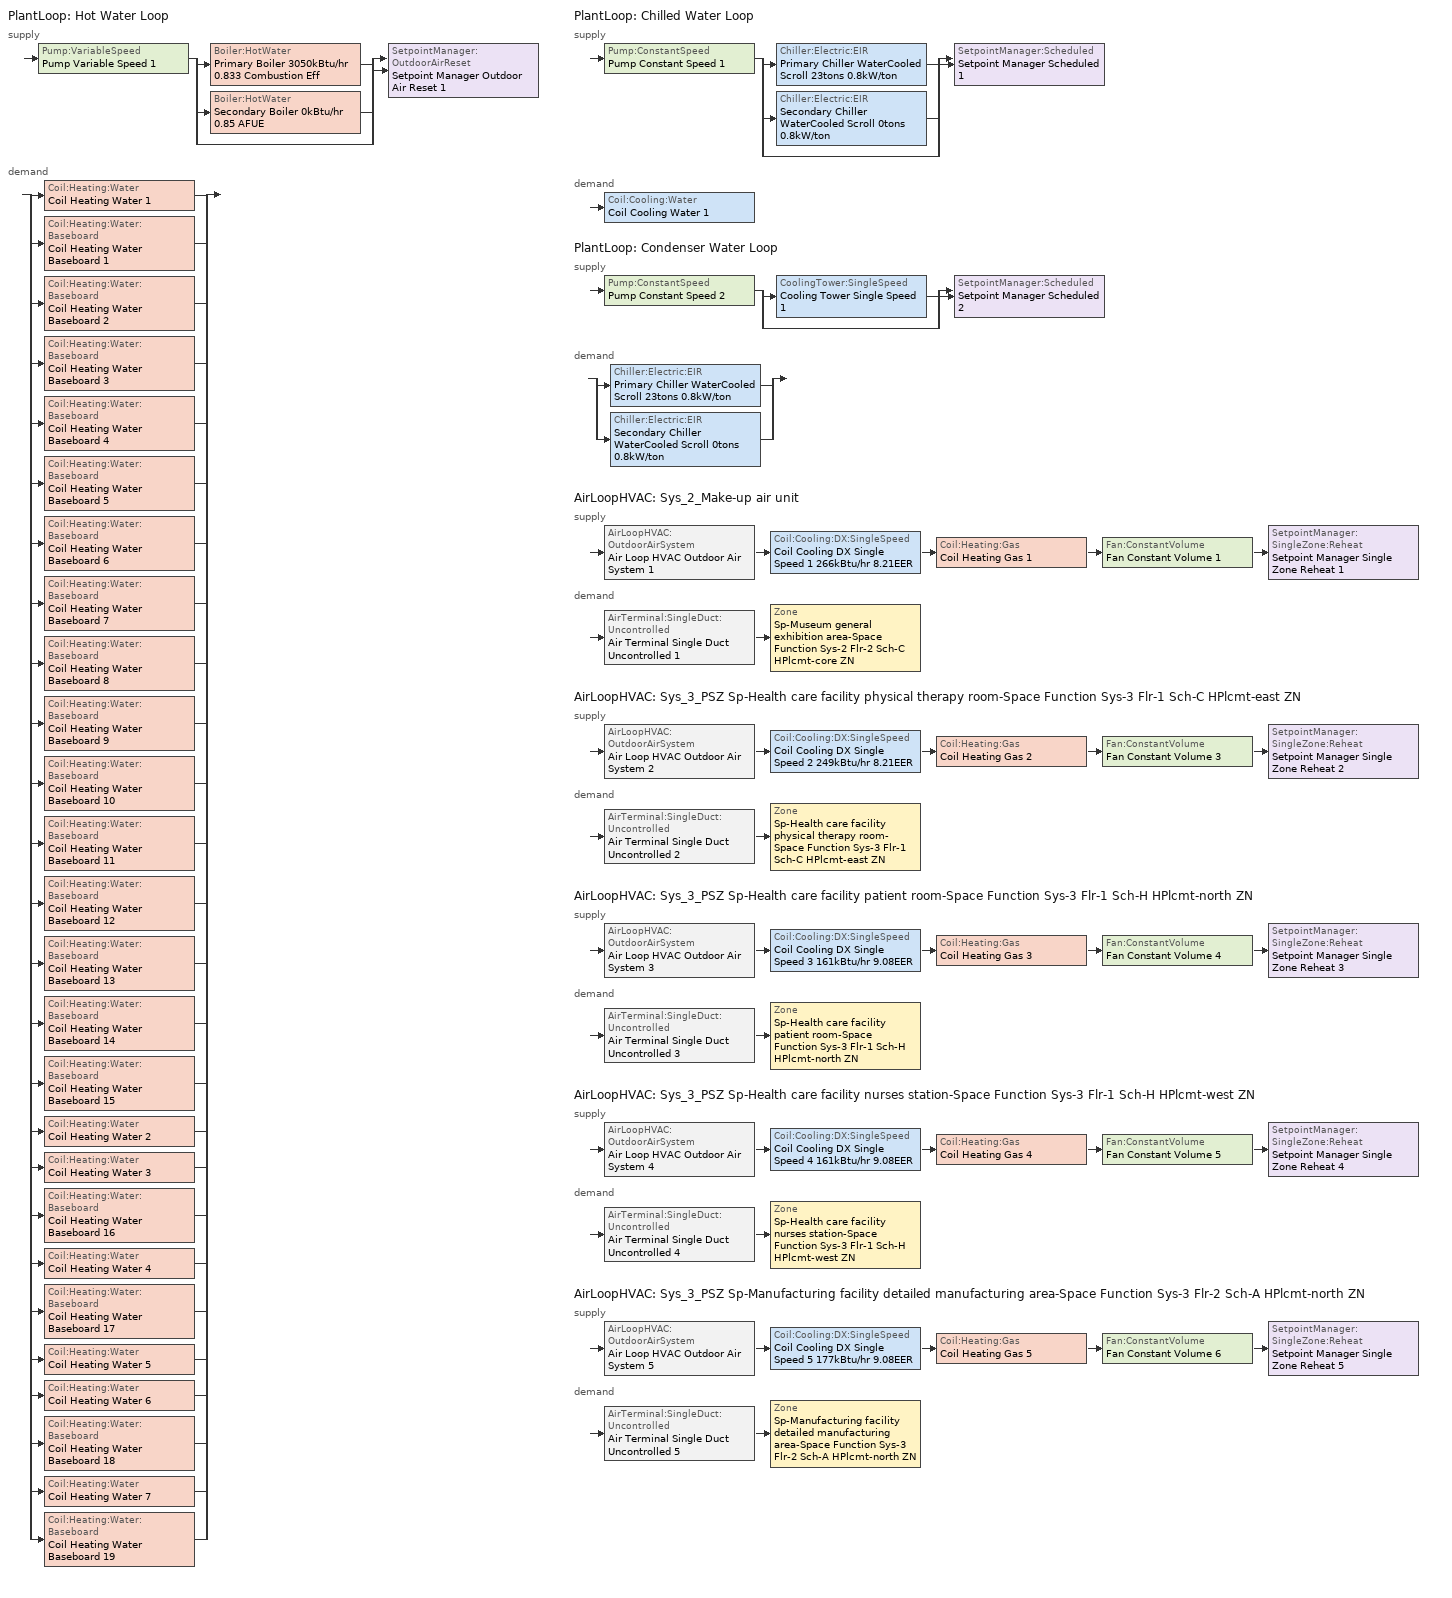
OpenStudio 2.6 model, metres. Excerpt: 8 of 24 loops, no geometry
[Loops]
PlantLoop 'Hot Water Loop'
 supply: Pump:VariableSpeed 'Pump Variable Speed 1' > split
  | Boiler:HotWater 'Primary Boiler 3050kBtu/hr 0.833 Combustion Eff'
  | Boiler:HotWater 'Secondary Boiler 0kBtu/hr 0.85 AFUE'
  | bypass
  join > SetpointManager:OutdoorAirReset 'Setpoint Manager Outdoor Air Reset 1'
 demand: split
  | Coil:Heating:Water 'Coil Heating Water 1'
  | Coil:Heating:Water:Baseboard 'Coil Heating Water Baseboard 1'
  | Coil:Heating:Water:Baseboard 'Coil Heating Water Baseboard 2'
  | Coil:Heating:Water:Baseboard 'Coil Heating Water Baseboard 3'
  | Coil:Heating:Water:Baseboard 'Coil Heating Water Baseboard 4'
  | Coil:Heating:Water:Baseboard 'Coil Heating Water Baseboard 5'
  | Coil:Heating:Water:Baseboard 'Coil Heating Water Baseboard 6'
  | Coil:Heating:Water:Baseboard 'Coil Heating Water Baseboard 7'
  | Coil:Heating:Water:Baseboard 'Coil Heating Water Baseboard 8'
  | Coil:Heating:Water:Baseboard 'Coil Heating Water Baseboard 9'
  | Coil:Heating:Water:Baseboard 'Coil Heating Water Baseboard 10'
  | Coil:Heating:Water:Baseboard 'Coil Heating Water Baseboard 11'
  | Coil:Heating:Water:Baseboard 'Coil Heating Water Baseboard 12'
  | Coil:Heating:Water:Baseboard 'Coil Heating Water Baseboard 13'
  | Coil:Heating:Water:Baseboard 'Coil Heating Water Baseboard 14'
  | Coil:Heating:Water:Baseboard 'Coil Heating Water Baseboard 15'
  | Coil:Heating:Water 'Coil Heating Water 2'
  | Coil:Heating:Water 'Coil Heating Water 3'
  | Coil:Heating:Water:Baseboard 'Coil Heating Water Baseboard 16'
  | Coil:Heating:Water 'Coil Heating Water 4'
  | Coil:Heating:Water:Baseboard 'Coil Heating Water Baseboard 17'
  | Coil:Heating:Water 'Coil Heating Water 5'
  | Coil:Heating:Water 'Coil Heating Water 6'
  | Coil:Heating:Water:Baseboard 'Coil Heating Water Baseboard 18'
  | Coil:Heating:Water 'Coil Heating Water 7'
  | Coil:Heating:Water:Baseboard 'Coil Heating Water Baseboard 19'
PlantLoop 'Chilled Water Loop'
 supply: Pump:ConstantSpeed 'Pump Constant Speed 1' > split
  | Chiller:Electric:EIR 'Primary Chiller WaterCooled Scroll 23tons 0.8kW/ton'
  | Chiller:Electric:EIR 'Secondary Chiller WaterCooled Scroll 0tons 0.8kW/ton'
  | bypass
  join > SetpointManager:Scheduled 'Setpoint Manager Scheduled 1'
 demand: Coil:Cooling:Water 'Coil Cooling Water 1'
PlantLoop 'Condenser Water Loop'
 supply: Pump:ConstantSpeed 'Pump Constant Speed 2' > split
  | CoolingTower:SingleSpeed 'Cooling Tower Single Speed 1'
  | bypass
  join > SetpointManager:Scheduled 'Setpoint Manager Scheduled 2'
 demand: split
  | Chiller:Electric:EIR 'Primary Chiller WaterCooled Scroll 23tons 0.8kW/ton'
  | Chiller:Electric:EIR 'Secondary Chiller WaterCooled Scroll 0tons 0.8kW/ton'
AirLoopHVAC 'Sys_2_Make-up air unit'
 supply: AirLoopHVAC:OutdoorAirSystem 'Air Loop HVAC Outdoor Air System 1' > Coil:Cooling:DX:SingleSpeed 'Coil Cooling DX Single Speed 1 266kBtu/hr 8.21EER' > Coil:Heating:Gas 'Coil Heating Gas 1' > Fan:ConstantVolume 'Fan Constant Volume 1' > SetpointManager:SingleZone:Reheat 'Setpoint Manager Single Zone Reheat 1'
 demand: AirTerminal:SingleDuct:Uncontrolled 'Air Terminal Single Duct Uncontrolled 1' > Zone 'Sp-Museum general exhibition area-Space Function Sys-2 Flr-2 Sch-C HPlcmt-core ZN'
AirLoopHVAC 'Sys_3_PSZ Sp-Health care facility physical therapy room-Space Function Sys-3 Flr-1 Sch-C HPlcmt-east ZN'
 supply: AirLoopHVAC:OutdoorAirSystem 'Air Loop HVAC Outdoor Air System 2' > Coil:Cooling:DX:SingleSpeed 'Coil Cooling DX Single Speed 2 249kBtu/hr 8.21EER' > Coil:Heating:Gas 'Coil Heating Gas 2' > Fan:ConstantVolume 'Fan Constant Volume 3' > SetpointManager:SingleZone:Reheat 'Setpoint Manager Single Zone Reheat 2'
 demand: AirTerminal:SingleDuct:Uncontrolled 'Air Terminal Single Duct Uncontrolled 2' > Zone 'Sp-Health care facility physical therapy room-Space Function Sys-3 Flr-1 Sch-C HPlcmt-east ZN'
AirLoopHVAC 'Sys_3_PSZ Sp-Health care facility patient room-Space Function Sys-3 Flr-1 Sch-H HPlcmt-north ZN'
 supply: AirLoopHVAC:OutdoorAirSystem 'Air Loop HVAC Outdoor Air System 3' > Coil:Cooling:DX:SingleSpeed 'Coil Cooling DX Single Speed 3 161kBtu/hr 9.08EER' > Coil:Heating:Gas 'Coil Heating Gas 3' > Fan:ConstantVolume 'Fan Constant Volume 4' > SetpointManager:SingleZone:Reheat 'Setpoint Manager Single Zone Reheat 3'
 demand: AirTerminal:SingleDuct:Uncontrolled 'Air Terminal Single Duct Uncontrolled 3' > Zone 'Sp-Health care facility patient room-Space Function Sys-3 Flr-1 Sch-H HPlcmt-north ZN'
AirLoopHVAC 'Sys_3_PSZ Sp-Health care facility nurses station-Space Function Sys-3 Flr-1 Sch-H HPlcmt-west ZN'
 supply: AirLoopHVAC:OutdoorAirSystem 'Air Loop HVAC Outdoor Air System 4' > Coil:Cooling:DX:SingleSpeed 'Coil Cooling DX Single Speed 4 161kBtu/hr 9.08EER' > Coil:Heating:Gas 'Coil Heating Gas 4' > Fan:ConstantVolume 'Fan Constant Volume 5' > SetpointManager:SingleZone:Reheat 'Setpoint Manager Single Zone Reheat 4'
 demand: AirTerminal:SingleDuct:Uncontrolled 'Air Terminal Single Duct Uncontrolled 4' > Zone 'Sp-Health care facility nurses station-Space Function Sys-3 Flr-1 Sch-H HPlcmt-west ZN'
AirLoopHVAC 'Sys_3_PSZ Sp-Manufacturing facility detailed manufacturing area-Space Function Sys-3 Flr-2 Sch-A HPlcmt-north ZN'
 supply: AirLoopHVAC:OutdoorAirSystem 'Air Loop HVAC Outdoor Air System 5' > Coil:Cooling:DX:SingleSpeed 'Coil Cooling DX Single Speed 5 177kBtu/hr 9.08EER' > Coil:Heating:Gas 'Coil Heating Gas 5' > Fan:ConstantVolume 'Fan Constant Volume 6' > SetpointManager:SingleZone:Reheat 'Setpoint Manager Single Zone Reheat 5'
 demand: AirTerminal:SingleDuct:Uncontrolled 'Air Terminal Single Duct Uncontrolled 5' > Zone 'Sp-Manufacturing facility detailed manufacturing area-Space Function Sys-3 Flr-2 Sch-A HPlcmt-north ZN'
[Sizing:Zone] Zone Cooling Design Supply Air Temperature Input Method=SupplyAirTemperature; Zone Cooling Design Supply Air Temperature {C}=13; Zone Cooling Design Supply Air Temperature Difference {deltaC}=11.11; Zone Heating Design Supply Air Temperature Input Method=SupplyAirTemperature; Zone Heating Design Supply Air Temperature {C}=43; Zone Heating Design Supply Air Temperature Difference {deltaC}=11.11; Zone Cooling Design Supply Air Humidity Ratio {kg-H2O/kg-air}=0.0085; Zone Heating Design Supply Air Humidity Ratio {kg-H2O/kg-air}=0.008; Zone Heating Sizing Factor=1.3; Zone Cooling Sizing Factor=1.1; Cooling Design Air Flow Method=DesignDay; Heating Design Air Flow Method=DesignDay; Account for Dedicated Outdoor Air System=No; Dedicated Outdoor Air System Control Strategy=NeutralSupplyAir; Dedicated Outdoor Air Low Setpoint Temperature for Design {C}=autosize; Dedicated Outdoor Air High Setpoint Temperature for Design {C}=autosize
Sp-Museum general exhibition area-Space Function Sys-2 Flr-2 Sch-C HPlcmt-core ZN; Sp-Health care facility physical therapy room-Space Function Sys-3 Flr-1 Sch-C HPlcmt-east ZN; Sp-Health care facility patient room-Space Function Sys-3 Flr-1 Sch-H HPlcmt-north ZN; Sp-Health care facility nurses station-Space Function Sys-3 Flr-1 Sch-H HPlcmt-west ZN; Sp-Manufacturing facility detailed manufacturing area-Space Function Sys-3 Flr-2 Sch-A HPlcmt-north ZN
[Zone equipment]
Sp-Museum general exhibition area-Space Function Sys-2 Flr-2 Sch-C HPlcmt-core ZN: Zone HVAC Four Pipe Fan Coil 1, Air Terminal Single Duct Uncontrolled 1
Sp-Health care facility physical therapy room-Space Function Sys-3 Flr-1 Sch-C HPlcmt-east ZN: Air Terminal Single Duct Uncontrolled 2, Zone HVAC Baseboard Convective Water 1
Sp-Health care facility patient room-Space Function Sys-3 Flr-1 Sch-H HPlcmt-north ZN: Air Terminal Single Duct Uncontrolled 3, Zone HVAC Baseboard Convective Water 2
Sp-Health care facility nurses station-Space Function Sys-3 Flr-1 Sch-H HPlcmt-west ZN: Air Terminal Single Duct Uncontrolled 4, Zone HVAC Baseboard Convective Water 3
Sp-Manufacturing facility detailed manufacturing area-Space Function Sys-3 Flr-2 Sch-A HPlcmt-north ZN: Air Terminal Single Duct Uncontrolled 5, Zone HVAC Baseboard Convective Water 4
[PlantLoop] Glycol Concentration=0; Plant Loop Volume {m3}=Autocalculate; Load Distribution Scheme=Optimal
Name | Fluid Type
Hot Water Loop | Water
Chilled Water Loop; Condenser Water Loop
[Sizing:Plant] Sizing Option=NonCoincident; Zone Timesteps in Averaging Window=1; Coincident Sizing Factor Mode=None
Name | Loop Type | Design Loop Exit Temperature {C} | Loop Design Temperature Difference {deltaC}
Hot Water Loop | Heating | 82 | 16
Chilled Water Loop | Cooling | 7 | 6
Condenser Water Loop | Condenser | 29 | 6
[Pump:VariableSpeed]
Pump Variable Speed 1: Motor Efficiency=0.895; Pump Control Type=Intermittent; Skin Loss Radiative Fraction=0.5; Design Power Sizing Method=PowerPerFlowPerPressure; Design Electric Power per Unit Flow Rate {W/(m3/s)}=348701.1; Design Shaft Power per Unit Flow Rate per Unit Head {W-s/m3-Pa}=1.50185; Design Minimum Flow Rate Fraction=0
[Boiler:HotWater] Fuel Type=NaturalGas; Normalized Boiler Efficiency Curve=BOILER-EFFFPLR-NECB2011; Water Outlet Upper Temperature Limit {C}=99; Parasitic Electric Load {W}=0; Sizing Factor=1
Name | Nominal Capacity {W} | Nominal Thermal Efficiency | Minimum Part Load Ratio | Boiler Flow Mode
Primary Boiler 3050kBtu/hr 0.833 Combustion Eff | 893916 | 0.826 | 0.25 | LeavingSetpointModulated
Secondary Boiler 0kBtu/hr 0.85 AFUE | 0.001 | 0.85 |  | ConstantFlow
[SetpointManager:OutdoorAirReset]
Setpoint Manager Outdoor Air Reset 1: Control Variable=Temperature; Setpoint at Outdoor Low Temperature {C}=82; Outdoor Low Temperature {C}=-16; Setpoint at Outdoor High Temperature {C}=60; Outdoor High Temperature {C}=0
[Pump:ConstantSpeed] Rated Flow Rate {m3/s}=autosize; Rated Pump Head {Pa}=179352; Rated Power Consumption {W}=autosize; Fraction of Motor Inefficiencies to Fluid Stream=0; Pump Control Type=Intermittent; Design Power Sizing Method=PowerPerFlowPerPressure; Design Electric Power per Unit Flow Rate {W/(m3/s)}=348701.1
Name | Motor Efficiency | Design Shaft Power per Unit Flow Rate per Unit Head {W-s/m3-Pa}
Pump Constant Speed 1 | 0.855 | 1.67385
Pump Constant Speed 2 | 0.895 | 1.50185
[Chiller:Electric:EIR] Reference COP {W/W}=4.5032; Cooling Capacity Function of Temperature Curve=WaterCooled_Scroll_CAPFT_NECB2011; Electric Input to Cooling Output Ratio Function of Temperature Curve=WaterCooled_Scroll_EIRFT_NECB2011; Electric Input to Cooling Output Ratio Function of Part Load Ratio Curve=WaterCooled_Scroll_EIRFPLR_NECB2011; Minimum Part Load Ratio=0.25; Minimum Unloading Ratio=0.25; Condenser Type=WaterCooled; Chiller Flow Mode=LeavingSetpointModulated; Design Heat Recovery Water Flow Rate {m3/s}=0; Sizing Factor=1; Basin Heater Capacity {W/K}=0; Basin Heater Setpoint Temperature {C}=10
Name | Reference Capacity {W}
Primary Chiller WaterCooled Scroll 23tons 0.8kW/ton | 80524.4
Secondary Chiller WaterCooled Scroll 0tons 0.8kW/ton | 0.001
[SetpointManager:Scheduled] Control Variable=Temperature
Name | Schedule
Setpoint Manager Scheduled 1 | CHW Temp
Setpoint Manager Scheduled 2 | CW Temp
[CoolingTower:SingleSpeed]
Cooling Tower Single Speed 1: Design Water Flow Rate {m3/s}=autosize; Design Air Flow Rate {m3/s}=autosize; Fan Power at Design Air Flow Rate {W}=autosize; U-Factor Times Area Value at Design Air Flow Rate {W/K}=autosize; Air Flow Rate in Free Convection Regime {m3/s}=autosize; U-Factor Times Area Value at Free Convection Air Flow Rate {W/K}=autosize; Performance Input Method=UFactorTimesAreaAndDesignWaterFlowRate; Free Convection Capacity {W}=0; Basin Heater Capacity {W/K}=0; Evaporation Loss Mode=LossFactor; Evaporation Loss Factor {percent/K}=0.2; Drift Loss Percent {percent}=0.008; Blowdown Calculation Mode=ConcentrationRatio; Blowdown Concentration Ratio=3; Capacity Control=FanCycling; Number of Cells=1; Cell Control=MinimalCell; Cell Minimum  Water Flow Rate Fraction=0.33; Cell Maximum Water Flow Rate Fraction=2.5; Sizing Factor=1; Free Convection Air Flow Rate Sizing Factor=0.1; Free Convection U-Factor Times Area Value Sizing Factor=0.1; Heat Rejection Capacity and Nominal Capacity Sizing Ratio=1.25; Free Convection Nominal Capacity Sizing Factor=0.1; Design Inlet Air Dry-Bulb Temperature {C}=35; Design Inlet Air Wet-Bulb Temperature {C}=24; Design Approach Temperature {deltaC}=5; Design Range Temperature {deltaC}=6
[AirLoopHVAC] Design Supply Air Flow Rate {m3/s}=AutoSize
Name | Availability Schedule
Sys_2_Make-up air unit | Sys_2_Make-up air unit Occ Sch
Sys_3_PSZ Sp-Health care facility physical therapy room-Space Function Sys-3 Flr-1 Sch-C HPlcmt-east ZN | Sys_3_PSZ Sp-Health care facility physical therapy room-Space Function Sys-3 Flr-1 Sch-C HPlcmt-east ZN Occ Sch
Sys_3_PSZ Sp-Health care facility patient room-Space Function Sys-3 Flr-1 Sch-H HPlcmt-north ZN | Sys_3_PSZ Sp-Health care facility patient room-Space Function Sys-3 Flr-1 Sch-H HPlcmt-north ZN Occ Sch
Sys_3_PSZ Sp-Health care facility nurses station-Space Function Sys-3 Flr-1 Sch-H HPlcmt-west ZN | Sys_3_PSZ Sp-Health care facility nurses station-Space Function Sys-3 Flr-1 Sch-H HPlcmt-west ZN Occ Sch
Sys_3_PSZ Sp-Manufacturing facility detailed manufacturing area-Space Function Sys-3 Flr-2 Sch-A HPlcmt-north ZN | Sys_3_PSZ Sp-Manufacturing facility detailed manufacturing area-Space Function Sys-3 Flr-2 Sch-A HPlcmt-north ZN Occ Sch
[Sizing:System] Type of Load to Size On=Sensible; Design Outdoor Air Flow Rate {m3/s}=Autosize; Minimum System Air Flow Ratio=1; Preheat Design Temperature {C}=7; Preheat Design Humidity Ratio {kg-H2O/kg-Air}=0.008; Precool Design Temperature {C}=13; Precool Design Humidity Ratio {kg-H2O/kg-Air}=0.008; Central Cooling Design Supply Air Temperature {C}=13; Sizing Option=NonCoincident; 100% Outdoor Air in Cooling=No; 100% Outdoor Air in Heating=No; Central Cooling Design Supply Air Humidity Ratio {kg-H2O/kg-Air}=0.0085; Central Heating Design Supply Air Humidity Ratio {kg-H2O/kg-Air}=0.008; Cooling Design Air Flow Method=DesignDay; Cooling Design Air Flow Rate {m3/s}=0; Heating Design Air Flow Method=DesignDay; Heating Design Air Flow Rate {m3/s}=0; System Outdoor Air Method=ZoneSum; Zone Maximum Outdoor Air Fraction=1; Cooling Supply Air Flow Rate Per Floor Area {m3/s-m2}=0.00996765; Cooling Fraction of Autosized Cooling Supply Air Flow Rate=1; Cooling Supply Air Flow Rate Per Unit Cooling Capacity {m3/s-W}=3.94755e-05; Heating Supply Air Flow Rate Per Floor Area {m3/s-m2}=0.00996765; Heating Fraction of Autosized Heating Supply Air Flow Rate=1; Heating Fraction of Autosized Cooling Supply Air Flow Rate=1; Heating Supply Air Flow Rate Per Unit Heating Capacity {m3/s-W}=3.15882e-05; Cooling Design Capacity Method=CoolingDesignCapacity; Cooling Design Capacity {W}=autosize; Cooling Design Capacity Per Floor Area {W/m2}=234.7; Fraction of Autosized Cooling Design Capacity=1; Heating Design Capacity Method=HeatingDesignCapacity; Heating Design Capacity {W}=autosize; Heating Design Capacity Per Floor Area {W/m2}=157; Fraction of Autosized Heating Design Capacity=1; Central Cooling Capacity Control Method=OnOff
Name | Central Heating Design Supply Air Temperature {C}
Sys_2_Make-up air unit | 13.1
Sys_3_PSZ Sp-Health care facility physical therapy room-Space Function Sys-3 Flr-1 Sch-C HPlcmt-east ZN; Sys_3_PSZ Sp-Health care facility patient room-Space Function Sys-3 Flr-1 Sch-H HPlcmt-north ZN; Sys_3_PSZ Sp-Health care facility nurses station-Space Function Sys-3 Flr-1 Sch-H HPlcmt-west ZN; Sys_3_PSZ Sp-Manufacturing facility detailed manufacturing area-Space Function Sys-3 Flr-2 Sch-A HPlcmt-north ZN | 43
[Fan:ConstantVolume] Availability Schedule=Always On Discrete; Fan Efficiency=0.39975; Pressure Rise {Pa}=640; Maximum Flow Rate {m3/s}=AutoSize; Motor Efficiency=0.615
Fan Constant Volume 1; Fan Constant Volume 2; Fan Constant Volume 3; Fan Constant Volume 4; Fan Constant Volume 5; Fan Constant Volume 6
[Coil:Heating:Gas] Availability Schedule=Always On Discrete; Gas Burner Efficiency=0.81; Nominal Capacity {W}=AutoSize; Parasitic Electric Load {W}=0; Part Load Fraction Correlation Curve=FURNACE-EFFPLR-NECB2011; Parasitic Gas Load {W}=0
Coil Heating Gas 1; Coil Heating Gas 2; Coil Heating Gas 3; Coil Heating Gas 4; Coil Heating Gas 5
[Coil:Cooling:DX:SingleSpeed] Rated Total Cooling Capacity {W}=autosize; Rated Sensible Heat Ratio=autosize; Rated Air Flow Rate {m3/s}=autosize; Rated Evaporator Fan Power Per Volume Flow Rate {W/(m3/s)}=773.3; Total Cooling Capacity Function of Temperature Curve=DXCOOL-NECB2011-REF-CAPFT; Total Cooling Capacity Function of Flow Fraction Curve=DXCOOL-NECB2011-REF-CAPFFLOW; Energy Input Ratio Function of Temperature Curve=DXCOOL-NECB2011-REF-COOLEIRFT; Energy Input Ratio Function of Flow Fraction Curve=DXCOOL-NECB2011-REF-COOLEIRFFLOW; Part Load Fraction Correlation Curve=DXCOOL-NECB2011-REF-COOLPLFFPLR; Condenser Type=AirCooled; Evaporative Condenser Effectiveness=0; Evaporative Condenser Air Flow Rate {m3/s}=Autosize; Evaporative Condenser Pump Rated Power Consumption {W}=Autosize; Crankcase Heater Capacity {W}=0; Maximum Outdoor Dry-Bulb Temperature for Crankcase Heater Operation {C}=0; Basin Heater Capacity {W/K}=0; Basin Heater Setpoint Temperature {C}=10
Name | Availability Schedule | Rated COP {W/W}
Coil Cooling DX Single Speed 1 266kBtu/hr 8.21EER | tpfc_clg_availability | 2.94604
Coil Cooling DX Single Speed 2 249kBtu/hr 8.21EER | Always On Discrete | 2.93502
Coil Cooling DX Single Speed 3 161kBtu/hr 9.08EER; Coil Cooling DX Single Speed 4 161kBtu/hr 9.08EER | Always On Discrete | 3.18394
Coil Cooling DX Single Speed 5 177kBtu/hr 9.08EER | Always On Discrete | 3.19485
[Controller:OutdoorAir] Minimum Outdoor Air Flow Rate {m3/s}=autosize; Maximum Outdoor Air Flow Rate {m3/s}=Autosize; Economizer Control Type=DifferentialEnthalpy; Economizer Control Action Type=ModulateFlow; Lockout Type=NoLockout; Minimum Limit Type=FixedMinimum; High Humidity Control=No; Heat Recovery Bypass Control Type=BypassWhenOAFlowGreaterThanMinimum
Name | Minimum Outdoor Air Schedule | Controller Mechanical Ventilation
Controller Outdoor Air 1 | Sys_2_Make-up air unit Occ Sch | Controller Mechanical Ventilation 1
Controller Outdoor Air 2 | Sys_3_PSZ Sp-Health care facility physical therapy room-Space Function Sys-3 Flr-1 Sch-C HPlcmt-east ZN Occ Sch | Controller Mechanical Ventilation 2
Controller Outdoor Air 3 | Sys_3_PSZ Sp-Health care facility patient room-Space Function Sys-3 Flr-1 Sch-H HPlcmt-north ZN Occ Sch | Controller Mechanical Ventilation 3
Controller Outdoor Air 4 | Sys_3_PSZ Sp-Health care facility nurses station-Space Function Sys-3 Flr-1 Sch-H HPlcmt-west ZN Occ Sch | Controller Mechanical Ventilation 4
Controller Outdoor Air 5 | Sys_3_PSZ Sp-Manufacturing facility detailed manufacturing area-Space Function Sys-3 Flr-2 Sch-A HPlcmt-north ZN Occ Sch | Controller Mechanical Ventilation 5
[Controller:MechanicalVentilation] Availability Schedule=Always On Discrete; System Outdoor Air Method=ZoneSum
Controller Mechanical Ventilation 1; Controller Mechanical Ventilation 2; Controller Mechanical Ventilation 3; Controller Mechanical Ventilation 4; Controller Mechanical Ventilation 5
[AirLoopHVAC:OutdoorAirSystem]
Name | Controller
Air Loop HVAC Outdoor Air System 1 | Controller Outdoor Air 1
Air Loop HVAC Outdoor Air System 2 | Controller Outdoor Air 2
Air Loop HVAC Outdoor Air System 3 | Controller Outdoor Air 3
Air Loop HVAC Outdoor Air System 4 | Controller Outdoor Air 4
Air Loop HVAC Outdoor Air System 5 | Controller Outdoor Air 5
[SetpointManager:SingleZone:Reheat]
Name | Minimum Supply Air Temperature {C} | Maximum Supply Air Temperature {C} | Control Zone
Setpoint Manager Single Zone Reheat 1 | 13.1 | 13 | Sp-Museum general exhibition area-Space Function Sys-2 Flr-2 Sch-C HPlcmt-core ZN
Setpoint Manager Single Zone Reheat 2 | 13 | 43 | Sp-Health care facility physical therapy room-Space Function Sys-3 Flr-1 Sch-C HPlcmt-east ZN
Setpoint Manager Single Zone Reheat 3 | 13 | 43 | Sp-Health care facility patient room-Space Function Sys-3 Flr-1 Sch-H HPlcmt-north ZN
Setpoint Manager Single Zone Reheat 4 | 13 | 43 | Sp-Health care facility nurses station-Space Function Sys-3 Flr-1 Sch-H HPlcmt-west ZN
Setpoint Manager Single Zone Reheat 5 | 13 | 43 | Sp-Manufacturing facility detailed manufacturing area-Space Function Sys-3 Flr-2 Sch-A HPlcmt-north ZN
[Coil:Heating:Water] Availability Schedule=Always On Discrete
Coil Heating Water 1; Coil Heating Water 2; Coil Heating Water 3; Coil Heating Water 4; Coil Heating Water 5; Coil Heating Water 6; Coil Heating Water 7
[Coil:Cooling:Water]
Coil Cooling Water 1: Availability Schedule=Always On Discrete
[Controller:WaterCoil] Minimum Actuated Flow {m3/s}=0
Name | Water Coil | Action | Controller Convergence Tolerance {deltaC}
Controller Water Coil 1 | Coil Heating Water 1 | Normal | 0.0001
Controller Water Coil 2 | Coil Cooling Water 1 | Reverse
Controller Water Coil 3 | Coil Heating Water 2 | Normal | 0.0001
Controller Water Coil 5 | Coil Heating Water 3 | Normal | 0.0001
Controller Water Coil 6 | Coil Heating Water 4 | Normal | 0.0001
Controller Water Coil 7 | Coil Heating Water 5 | Normal | 0.0001
Controller Water Coil 9 | Coil Heating Water 6 | Normal | 0.0001
Controller Water Coil 10 | Coil Heating Water 7 | Normal | 0.0001
[ZoneHVAC:FourPipeFanCoil]
Zone HVAC Four Pipe Fan Coil 1: Availability Schedule=Always On Discrete; Capacity Control Method=ConstantFanVariableFlow; Maximum Supply Air Flow Rate {m3/s}=autosize; Maximum Outdoor Air Flow Rate {m3/s}=autosize; Supply Air Fan=Fan Constant Volume 2; Cooling Coil=Coil Cooling Water 1; Maximum Cold Water Flow Rate {m3/s}=autosize; Heating Coil=Coil Heating Water 1; Maximum Hot Water Flow Rate {m3/s}=autosize; Minimum Supply Air Temperature in Cooling Mode {C}=autosize; Maximum Supply Air Temperature in Heating Mode {C}=autosize
[AirTerminal:SingleDuct:Uncontrolled] Availability Schedule=Always On Discrete; Maximum Air Flow Rate {m3/s}=AutoSize
Air Terminal Single Duct Uncontrolled 1; Air Terminal Single Duct Uncontrolled 2; Air Terminal Single Duct Uncontrolled 3; Air Terminal Single Duct Uncontrolled 4; Air Terminal Single Duct Uncontrolled 5
[Coil:Heating:Water:Baseboard] Heating Design Capacity Method=HeatingDesignCapacity; Heating Design Capacity {W}=autosize; Heating Design Capacity Per Floor Area {W/m2}=0; Fraction of Autosized Heating Design Capacity=0.8
Coil Heating Water Baseboard 1; Coil Heating Water Baseboard 2; Coil Heating Water Baseboard 3; Coil Heating Water Baseboard 4; Coil Heating Water Baseboard 5; Coil Heating Water Baseboard 6; Coil Heating Water Baseboard 7; Coil Heating Water Baseboard 8; Coil Heating Water Baseboard 9; Coil Heating Water Baseboard 10; Coil Heating Water Baseboard 11; Coil Heating Water Baseboard 12; Coil Heating Water Baseboard 13; Coil Heating Water Baseboard 14; Coil Heating Water Baseboard 15; Coil Heating Water Baseboard 16; Coil Heating Water Baseboard 17; Coil Heating Water Baseboard 18; Coil Heating Water Baseboard 19
[ZoneHVAC:Baseboard:Convective:Water] Availability Schedule=Always On Discrete
Name | Heating Coil
Zone HVAC Baseboard Convective Water 1 | Coil Heating Water Baseboard 1
Zone HVAC Baseboard Convective Water 2 | Coil Heating Water Baseboard 2
Zone HVAC Baseboard Convective Water 3 | Coil Heating Water Baseboard 3
Zone HVAC Baseboard Convective Water 4 | Coil Heating Water Baseboard 4
Zone HVAC Baseboard Convective Water 5 | Coil Heating Water Baseboard 5
Zone HVAC Baseboard Convective Water 6 | Coil Heating Water Baseboard 6
Zone HVAC Baseboard Convective Water 7 | Coil Heating Water Baseboard 7
Zone HVAC Baseboard Convective Water 8 | Coil Heating Water Baseboard 8
Zone HVAC Baseboard Convective Water 9 | Coil Heating Water Baseboard 9
Zone HVAC Baseboard Convective Water 10 | Coil Heating Water Baseboard 10
Zone HVAC Baseboard Convective Water 11 | Coil Heating Water Baseboard 11
Zone HVAC Baseboard Convective Water 12 | Coil Heating Water Baseboard 12
Zone HVAC Baseboard Convective Water 13 | Coil Heating Water Baseboard 13
Zone HVAC Baseboard Convective Water 14 | Coil Heating Water Baseboard 14
Zone HVAC Baseboard Convective Water 15 | Coil Heating Water Baseboard 15
Zone HVAC Baseboard Convective Water 16 | Coil Heating Water Baseboard 16
Zone HVAC Baseboard Convective Water 17 | Coil Heating Water Baseboard 17
Zone HVAC Baseboard Convective Water 18 | Coil Heating Water Baseboard 18
Zone HVAC Baseboard Convective Water 19 | Coil Heating Water Baseboard 19
[HeatExchanger:AirToAir:SensibleAndLatent] Availability Schedule=Always On Discrete; Nominal Supply Air Flow Rate {m3/s}=autosize; Sensible Effectiveness at 100% Heating Air Flow=0.5; Latent Effectiveness at 100% Heating Air Flow=0.5; Sensible Effectiveness at 75% Heating Air Flow=0.5; Latent Effectiveness at 75% Heating Air Flow=0.5; Sensible Effectiveness at 100% Cooling Air Flow=0.5; Latent Effectiveness at 100% Cooling Air Flow=0.5; Sensible Effectiveness at 75% Cooling Air Flow=0.5; Latent Effectiveness at 75% Cooling Air Flow=0.5; Supply Air Outlet Temperature Control=Yes; Heat Exchanger Type=Rotary; Frost Control Type=ExhaustOnly; Threshold Temperature {C}=-23.3; Initial Defrost Time Fraction=0.167; Rate of Defrost Time Fraction Increase {1/K}=1.44; Economizer Lockout=Yes
Name | Nominal Electric Power {W}
Sys_2_Make-up air unit ERV | 3330.41
Sys_3_PSZ Sp-Fire station sleeping quarters-Space Function Sys-3 Flr-4 Sch-G HPlcmt-north ZN ERV | 1143.47
[Schedule:Ruleset]
Name | Default Day Schedule | Summer Design Day Schedule | Winter Design Day Schedule
tpfc_clg_availability | Schedule Day 4
CHW Temp | Schedule Day 5
CW Temp | Schedule Day 6
Sys_2_Make-up air unit Occ Sch | Sys_2_Make-up air unit Occ Sch Default | Sys_2_Make-up air unit Occ Sch Summer Design Day | Sys_2_Make-up air unit Occ Sch Winter Design Day
Sys_3_PSZ Sp-Health care facility nurses station-Space Function Sys-3 Flr-1 Sch-H HPlcmt-west ZN Occ Sch | Sys_3_PSZ Sp-Health care facility nurses station-Space Function Sys-3 Flr-1 Sch-H HPlcmt-west ZN Occ Sch Default | Sys_3_PSZ Sp-Health care facility nurses station-Space Function Sys-3 Flr-1 Sch-H HPlcmt-west ZN Occ Sch Summer Design Day | Sys_3_PSZ Sp-Health care facility nurses station-Space Function Sys-3 Flr-1 Sch-H HPlcmt-west ZN Occ Sch Winter Design Day
Sys_3_PSZ Sp-Health care facility patient room-Space Function Sys-3 Flr-1 Sch-H HPlcmt-north ZN Occ Sch | Sys_3_PSZ Sp-Health care facility patient room-Space Function Sys-3 Flr-1 Sch-H HPlcmt-north ZN Occ Sch Default | Sys_3_PSZ Sp-Health care facility patient room-Space Function Sys-3 Flr-1 Sch-H HPlcmt-north ZN Occ Sch Summer Design Day | Sys_3_PSZ Sp-Health care facility patient room-Space Function Sys-3 Flr-1 Sch-H HPlcmt-north ZN Occ Sch Winter Design Day
Sys_3_PSZ Sp-Health care facility physical therapy room-Space Function Sys-3 Flr-1 Sch-C HPlcmt-east ZN Occ Sch | Sys_3_PSZ Sp-Health care facility physical therapy room-Space Function Sys-3 Flr-1 Sch-C HPlcmt-east ZN Occ Sch Default | Sys_3_PSZ Sp-Health care facility physical therapy room-Space Function Sys-3 Flr-1 Sch-C HPlcmt-east ZN Occ Sch Summer Design Day | Sys_3_PSZ Sp-Health care facility physical therapy room-Space Function Sys-3 Flr-1 Sch-C HPlcmt-east ZN Occ Sch Winter Design Day
Sys_3_PSZ Sp-Manufacturing facility detailed manufacturing area-Space Function Sys-3 Flr-2 Sch-A HPlcmt-north ZN Occ Sch | Sys_3_PSZ Sp-Manufacturing facility detailed manufacturing area-Space Function Sys-3 Flr-2 Sch-A HPlcmt-north ZN Occ Sch Default | Sys_3_PSZ Sp-Manufacturing facility detailed manufacturing area-Space Function Sys-3 Flr-2 Sch-A HPlcmt-north ZN Occ Sch Summer Design Day | Sys_3_PSZ Sp-Manufacturing facility detailed manufacturing area-Space Function Sys-3 Flr-2 Sch-A HPlcmt-north ZN Occ Sch Winter Design Day
[Schedule:Day]
Schedule Day 4; tpfc_clg_availability_sch_rule_day; tpfc_clg_availability_sch_rule_day 2; Sys_3_PSZ Sp-Manufacturing facility detailed manufacturing area-Space Function Sys-3 Flr-2 Sch-A HPlcmt-north ZN Occ Sch Saturday; Sys_3_PSZ Sp-Manufacturing facility detailed manufacturing area-Space Function Sys-3 Flr-2 Sch-A HPlcmt-north ZN Occ Sch Sunday: 24, 0, 0
tpfc_clg_availability_sch_rule_day 1; Sys_2_Make-up air unit Occ Sch Default; Sys_2_Make-up air unit Occ Sch Winter Design Day; Sys_2_Make-up air unit Occ Sch Summer Design Day; Sys_3_PSZ Sp-Health care facility nurses station-Space Function Sys-3 Flr-1 Sch-H HPlcmt-west ZN Occ Sch Default; Sys_3_PSZ Sp-Health care facility nurses station-Space Function Sys-3 Flr-1 Sch-H HPlcmt-west ZN Occ Sch Winter Design Day; Sys_3_PSZ Sp-Health care facility nurses station-Space Function Sys-3 Flr-1 Sch-H HPlcmt-west ZN Occ Sch Summer Design Day; Sys_3_PSZ Sp-Health care facility nurses station-Space Function Sys-3 Flr-1 Sch-H HPlcmt-west ZN Occ Sch Monday; Sys_3_PSZ Sp-Health care facility nurses station-Space Function Sys-3 Flr-1 Sch-H HPlcmt-west ZN Occ Sch Tuesday; Sys_3_PSZ Sp-Health care facility nurses station-Space Function Sys-3 Flr-1 Sch-H HPlcmt-west ZN Occ Sch Wednesday; Sys_3_PSZ Sp-Health care facility nurses station-Space Function Sys-3 Flr-1 Sch-H HPlcmt-west ZN Occ Sch Thursday; Sys_3_PSZ Sp-Health care facility nurses station-Space Function Sys-3 Flr-1 Sch-H HPlcmt-west ZN Occ Sch Friday; Sys_3_PSZ Sp-Health care facility nurses station-Space Function Sys-3 Flr-1 Sch-H HPlcmt-west ZN Occ Sch Saturday; Sys_3_PSZ Sp-Health care facility nurses station-Space Function Sys-3 Flr-1 Sch-H HPlcmt-west ZN Occ Sch Sunday; Sys_3_PSZ Sp-Health care facility patient room-Space Function Sys-3 Flr-1 Sch-H HPlcmt-north ZN Occ Sch Default; Sys_3_PSZ Sp-Health care facility patient room-Space Function Sys-3 Flr-1 Sch-H HPlcmt-north ZN Occ Sch Winter Design Day; Sys_3_PSZ Sp-Health care facility patient room-Space Function Sys-3 Flr-1 Sch-H HPlcmt-north ZN Occ Sch Summer Design Day; Sys_3_PSZ Sp-Health care facility patient room-Space Function Sys-3 Flr-1 Sch-H HPlcmt-north ZN Occ Sch Monday; Sys_3_PSZ Sp-Health care facility patient room-Space Function Sys-3 Flr-1 Sch-H HPlcmt-north ZN Occ Sch Tuesday; Sys_3_PSZ Sp-Health care facility patient room-Space Function Sys-3 Flr-1 Sch-H HPlcmt-north ZN Occ Sch Wednesday; Sys_3_PSZ Sp-Health care facility patient room-Space Function Sys-3 Flr-1 Sch-H HPlcmt-north ZN Occ Sch Thursday; Sys_3_PSZ Sp-Health care facility patient room-Space Function Sys-3 Flr-1 Sch-H HPlcmt-north ZN Occ Sch Friday; Sys_3_PSZ Sp-Health care facility patient room-Space Function Sys-3 Flr-1 Sch-H HPlcmt-north ZN Occ Sch Saturday; Sys_3_PSZ Sp-Health care facility patient room-Space Function Sys-3 Flr-1 Sch-H HPlcmt-north ZN Occ Sch Sunday; Sys_3_PSZ Sp-Health care facility physical therapy room-Space Function Sys-3 Flr-1 Sch-C HPlcmt-east ZN Occ Sch Default; Sys_3_PSZ Sp-Health care facility physical therapy room-Space Function Sys-3 Flr-1 Sch-C HPlcmt-east ZN Occ Sch Winter Design Day; Sys_3_PSZ Sp-Health care facility physical therapy room-Space Function Sys-3 Flr-1 Sch-C HPlcmt-east ZN Occ Sch Summer Design Day; Sys_3_PSZ Sp-Manufacturing facility detailed manufacturing area-Space Function Sys-3 Flr-2 Sch-A HPlcmt-north ZN Occ Sch Default; Sys_3_PSZ Sp-Manufacturing facility detailed manufacturing area-Space Function Sys-3 Flr-2 Sch-A HPlcmt-north ZN Occ Sch Winter Design Day; Sys_3_PSZ Sp-Manufacturing facility detailed manufacturing area-Space Function Sys-3 Flr-2 Sch-A HPlcmt-north ZN Occ Sch Summer Design Day: 24, 0, 1
Schedule Day 5; wkdCHW Temp 1; satCHW Temp 1; sunCHW Temp 1: 1, 0, 7, 2, 0, 7, 3, 0, 7, 4, 0, 7, 5, 0, 7, 6, 0, 7, 7, 0, 7, 8, 0, 7, 9, 0, 7, 10, 0, 7, 11, 0, 7, 12, 0, 7, 13, 0, 7, 14, 0, 7, 15, 0, 7, 16, 0, 7, 17, 0, 7, 18, 0, 7, 19, 0, 7, 20, 0, 7, 21, 0, 7, 22, 0, 7, 23, 0, 7, 24, 0, 7
Schedule Day 6; wkdCW Temp 1; satCW Temp 1; sunCW Temp 1: 1, 0, 29, 2, 0, 29, 3, 0, 29, 4, 0, 29, 5, 0, 29, 6, 0, 29, 7, 0, 29, 8, 0, 29, 9, 0, 29, 10, 0, 29, 11, 0, 29, 12, 0, 29, 13, 0, 29, 14, 0, 29, 15, 0, 29, 16, 0, 29, 17, 0, 29, 18, 0, 29, 19, 0, 29, 20, 0, 29, 21, 0, 29, 22, 0, 29, 23, 0, 29, 24, 0, 29
Sys_2_Make-up air unit Occ Sch Monday; Sys_2_Make-up air unit Occ Sch Tuesday; Sys_2_Make-up air unit Occ Sch Wednesday; Sys_2_Make-up air unit Occ Sch Thursday; Sys_2_Make-up air unit Occ Sch Friday; Sys_2_Make-up air unit Occ Sch Saturday; Sys_3_PSZ Sp-Health care facility physical therapy room-Space Function Sys-3 Flr-1 Sch-C HPlcmt-east ZN Occ Sch Monday; Sys_3_PSZ Sp-Health care facility physical therapy room-Space Function Sys-3 Flr-1 Sch-C HPlcmt-east ZN Occ Sch Tuesday; Sys_3_PSZ Sp-Health care facility physical therapy room-Space Function Sys-3 Flr-1 Sch-C HPlcmt-east ZN Occ Sch Wednesday; Sys_3_PSZ Sp-Health care facility physical therapy room-Space Function Sys-3 Flr-1 Sch-C HPlcmt-east ZN Occ Sch Thursday; Sys_3_PSZ Sp-Health care facility physical therapy room-Space Function Sys-3 Flr-1 Sch-C HPlcmt-east ZN Occ Sch Friday; Sys_3_PSZ Sp-Health care facility physical therapy room-Space Function Sys-3 Flr-1 Sch-C HPlcmt-east ZN Occ Sch Saturday: 9, 0, 0, 21, 0, 1, 24, 0, 0
Sys_2_Make-up air unit Occ Sch Sunday; Sys_3_PSZ Sp-Health care facility physical therapy room-Space Function Sys-3 Flr-1 Sch-C HPlcmt-east ZN Occ Sch Sunday: 9, 0, 0, 19, 0, 1, 24, 0, 0
Sys_3_PSZ Sp-Manufacturing facility detailed manufacturing area-Space Function Sys-3 Flr-2 Sch-A HPlcmt-north ZN Occ Sch Monday; Sys_3_PSZ Sp-Manufacturing facility detailed manufacturing area-Space Function Sys-3 Flr-2 Sch-A HPlcmt-north ZN Occ Sch Tuesday; Sys_3_PSZ Sp-Manufacturing facility detailed manufacturing area-Space Function Sys-3 Flr-2 Sch-A HPlcmt-north ZN Occ Sch Wednesday; Sys_3_PSZ Sp-Manufacturing facility detailed manufacturing area-Space Function Sys-3 Flr-2 Sch-A HPlcmt-north ZN Occ Sch Thursday; Sys_3_PSZ Sp-Manufacturing facility detailed manufacturing area-Space Function Sys-3 Flr-2 Sch-A HPlcmt-north ZN Occ Sch Friday: 8, 0, 0, 19, 0, 1, 24, 0, 0
[Schedule:Rule] Date Specification Type=DateRange; Start Day=1
Name | Schedule Ruleset | Rule Order | Day Schedule | Apply Sunday | Apply Monday | Apply Tuesday | Apply Wednesday | Apply Thursday | Apply Friday | Apply Saturday | Start Month | End Month | End Day
tpfc_clg_availability_sch_rule | tpfc_clg_availability | 2 | tpfc_clg_availability_sch_rule_day | Yes | Yes | Yes | Yes | Yes | Yes | Yes | 1 | 6 | 30
tpfc_clg_availability_sch_rule 1 | tpfc_clg_availability | 1 | tpfc_clg_availability_sch_rule_day 1 | Yes | Yes | Yes | Yes | Yes | Yes | Yes | 7 | 10 | 31
tpfc_clg_availability_sch_rule 2 | tpfc_clg_availability | 0 | tpfc_clg_availability_sch_rule_day 2 | Yes | Yes | Yes | Yes | Yes | Yes | Yes | 11 | 12 | 31
wkdCHW Temp rule | CHW Temp | 2 | wkdCHW Temp 1 | No | Yes | Yes | Yes | Yes | Yes | No | 1 | 12 | 31
satCHW Temprule | CHW Temp | 1 | satCHW Temp 1 | No | No | No | No | No | No | Yes | 1 | 12 | 31
sunCHW Temprule | CHW Temp | 0 | sunCHW Temp 1 | Yes | No | No | No | No | No | No | 1 | 12 | 31
wkdCW Temp rule | CW Temp | 2 | wkdCW Temp 1 | No | Yes | Yes | Yes | Yes | Yes | No | 1 | 12 | 31
satCW Temprule | CW Temp | 1 | satCW Temp 1 | No | No | No | No | No | No | Yes | 1 | 12 | 31
sunCW Temprule | CW Temp | 0 | sunCW Temp 1 | Yes | No | No | No | No | No | No | 1 | 12 | 31
Sys_2_Make-up air unit Occ Sch Monday Rule | Sys_2_Make-up air unit Occ Sch | 6 | Sys_2_Make-up air unit Occ Sch Monday |  | Yes |  |  |  |  |  | 1 | 12 | 25
Sys_2_Make-up air unit Occ Sch Tuesday Rule | Sys_2_Make-up air unit Occ Sch | 5 | Sys_2_Make-up air unit Occ Sch Tuesday |  |  | Yes |  |  |  |  | 1 | 12 | 26
Sys_2_Make-up air unit Occ Sch Wednesday Rule | Sys_2_Make-up air unit Occ Sch | 4 | Sys_2_Make-up air unit Occ Sch Wednesday |  |  |  | Yes |  |  |  | 1 | 12 | 27
Sys_2_Make-up air unit Occ Sch Thursday Rule | Sys_2_Make-up air unit Occ Sch | 3 | Sys_2_Make-up air unit Occ Sch Thursday |  |  |  |  | Yes |  |  | 1 | 12 | 28
Sys_2_Make-up air unit Occ Sch Friday Rule | Sys_2_Make-up air unit Occ Sch | 2 | Sys_2_Make-up air unit Occ Sch Friday |  |  |  |  |  | Yes |  | 1 | 12 | 29
Sys_2_Make-up air unit Occ Sch Saturday Rule | Sys_2_Make-up air unit Occ Sch | 1 | Sys_2_Make-up air unit Occ Sch Saturday |  |  |  |  |  |  | Yes | 1 | 12 | 30
Sys_2_Make-up air unit Occ Sch Sunday Rule | Sys_2_Make-up air unit Occ Sch | 0 | Sys_2_Make-up air unit Occ Sch Sunday | Yes |  |  |  |  |  |  | 1 | 12 | 31
Sys_3_PSZ Sp-Health care facility nurses station-Space Function Sys-3 Flr-1 Sch-H HPlcmt-west ZN Occ Sch Monday Rule | Sys_3_PSZ Sp-Health care facility nurses station-Space Function Sys-3 Flr-1 Sch-H HPlcmt-west ZN Occ Sch | 6 | Sys_3_PSZ Sp-Health care facility nurses station-Space Function Sys-3 Flr-1 Sch-H HPlcmt-west ZN Occ Sch Monday |  | Yes |  |  |  |  |  | 1 | 12 | 25
Sys_3_PSZ Sp-Health care facility nurses station-Space Function Sys-3 Flr-1 Sch-H HPlcmt-west ZN Occ Sch Tuesday Rule | Sys_3_PSZ Sp-Health care facility nurses station-Space Function Sys-3 Flr-1 Sch-H HPlcmt-west ZN Occ Sch | 5 | Sys_3_PSZ Sp-Health care facility nurses station-Space Function Sys-3 Flr-1 Sch-H HPlcmt-west ZN Occ Sch Tuesday |  |  | Yes |  |  |  |  | 1 | 12 | 26
Sys_3_PSZ Sp-Health care facility nurses station-Space Function Sys-3 Flr-1 Sch-H HPlcmt-west ZN Occ Sch Wednesday Rule | Sys_3_PSZ Sp-Health care facility nurses station-Space Function Sys-3 Flr-1 Sch-H HPlcmt-west ZN Occ Sch | 4 | Sys_3_PSZ Sp-Health care facility nurses station-Space Function Sys-3 Flr-1 Sch-H HPlcmt-west ZN Occ Sch Wednesday |  |  |  | Yes |  |  |  | 1 | 12 | 27
Sys_3_PSZ Sp-Health care facility nurses station-Space Function Sys-3 Flr-1 Sch-H HPlcmt-west ZN Occ Sch Thursday Rule | Sys_3_PSZ Sp-Health care facility nurses station-Space Function Sys-3 Flr-1 Sch-H HPlcmt-west ZN Occ Sch | 3 | Sys_3_PSZ Sp-Health care facility nurses station-Space Function Sys-3 Flr-1 Sch-H HPlcmt-west ZN Occ Sch Thursday |  |  |  |  | Yes |  |  | 1 | 12 | 28
Sys_3_PSZ Sp-Health care facility nurses station-Space Function Sys-3 Flr-1 Sch-H HPlcmt-west ZN Occ Sch Friday Rule | Sys_3_PSZ Sp-Health care facility nurses station-Space Function Sys-3 Flr-1 Sch-H HPlcmt-west ZN Occ Sch | 2 | Sys_3_PSZ Sp-Health care facility nurses station-Space Function Sys-3 Flr-1 Sch-H HPlcmt-west ZN Occ Sch Friday |  |  |  |  |  | Yes |  | 1 | 12 | 29
Sys_3_PSZ Sp-Health care facility nurses station-Space Function Sys-3 Flr-1 Sch-H HPlcmt-west ZN Occ Sch Saturday Rule | Sys_3_PSZ Sp-Health care facility nurses station-Space Function Sys-3 Flr-1 Sch-H HPlcmt-west ZN Occ Sch | 1 | Sys_3_PSZ Sp-Health care facility nurses station-Space Function Sys-3 Flr-1 Sch-H HPlcmt-west ZN Occ Sch Saturday |  |  |  |  |  |  | Yes | 1 | 12 | 30
Sys_3_PSZ Sp-Health care facility nurses station-Space Function Sys-3 Flr-1 Sch-H HPlcmt-west ZN Occ Sch Sunday Rule | Sys_3_PSZ Sp-Health care facility nurses station-Space Function Sys-3 Flr-1 Sch-H HPlcmt-west ZN Occ Sch | 0 | Sys_3_PSZ Sp-Health care facility nurses station-Space Function Sys-3 Flr-1 Sch-H HPlcmt-west ZN Occ Sch Sunday | Yes |  |  |  |  |  |  | 1 | 12 | 31
Sys_3_PSZ Sp-Health care facility patient room-Space Function Sys-3 Flr-1 Sch-H HPlcmt-north ZN Occ Sch Monday Rule | Sys_3_PSZ Sp-Health care facility patient room-Space Function Sys-3 Flr-1 Sch-H HPlcmt-north ZN Occ Sch | 6 | Sys_3_PSZ Sp-Health care facility patient room-Space Function Sys-3 Flr-1 Sch-H HPlcmt-north ZN Occ Sch Monday |  | Yes |  |  |  |  |  | 1 | 12 | 25
Sys_3_PSZ Sp-Health care facility patient room-Space Function Sys-3 Flr-1 Sch-H HPlcmt-north ZN Occ Sch Tuesday Rule | Sys_3_PSZ Sp-Health care facility patient room-Space Function Sys-3 Flr-1 Sch-H HPlcmt-north ZN Occ Sch | 5 | Sys_3_PSZ Sp-Health care facility patient room-Space Function Sys-3 Flr-1 Sch-H HPlcmt-north ZN Occ Sch Tuesday |  |  | Yes |  |  |  |  | 1 | 12 | 26
Sys_3_PSZ Sp-Health care facility patient room-Space Function Sys-3 Flr-1 Sch-H HPlcmt-north ZN Occ Sch Wednesday Rule | Sys_3_PSZ Sp-Health care facility patient room-Space Function Sys-3 Flr-1 Sch-H HPlcmt-north ZN Occ Sch | 4 | Sys_3_PSZ Sp-Health care facility patient room-Space Function Sys-3 Flr-1 Sch-H HPlcmt-north ZN Occ Sch Wednesday |  |  |  | Yes |  |  |  | 1 | 12 | 27
Sys_3_PSZ Sp-Health care facility patient room-Space Function Sys-3 Flr-1 Sch-H HPlcmt-north ZN Occ Sch Thursday Rule | Sys_3_PSZ Sp-Health care facility patient room-Space Function Sys-3 Flr-1 Sch-H HPlcmt-north ZN Occ Sch | 3 | Sys_3_PSZ Sp-Health care facility patient room-Space Function Sys-3 Flr-1 Sch-H HPlcmt-north ZN Occ Sch Thursday |  |  |  |  | Yes |  |  | 1 | 12 | 28
Sys_3_PSZ Sp-Health care facility patient room-Space Function Sys-3 Flr-1 Sch-H HPlcmt-north ZN Occ Sch Friday Rule | Sys_3_PSZ Sp-Health care facility patient room-Space Function Sys-3 Flr-1 Sch-H HPlcmt-north ZN Occ Sch | 2 | Sys_3_PSZ Sp-Health care facility patient room-Space Function Sys-3 Flr-1 Sch-H HPlcmt-north ZN Occ Sch Friday |  |  |  |  |  | Yes |  | 1 | 12 | 29
Sys_3_PSZ Sp-Health care facility patient room-Space Function Sys-3 Flr-1 Sch-H HPlcmt-north ZN Occ Sch Saturday Rule | Sys_3_PSZ Sp-Health care facility patient room-Space Function Sys-3 Flr-1 Sch-H HPlcmt-north ZN Occ Sch | 1 | Sys_3_PSZ Sp-Health care facility patient room-Space Function Sys-3 Flr-1 Sch-H HPlcmt-north ZN Occ Sch Saturday |  |  |  |  |  |  | Yes | 1 | 12 | 30
Sys_3_PSZ Sp-Health care facility patient room-Space Function Sys-3 Flr-1 Sch-H HPlcmt-north ZN Occ Sch Sunday Rule | Sys_3_PSZ Sp-Health care facility patient room-Space Function Sys-3 Flr-1 Sch-H HPlcmt-north ZN Occ Sch | 0 | Sys_3_PSZ Sp-Health care facility patient room-Space Function Sys-3 Flr-1 Sch-H HPlcmt-north ZN Occ Sch Sunday | Yes |  |  |  |  |  |  | 1 | 12 | 31
Sys_3_PSZ Sp-Health care facility physical therapy room-Space Function Sys-3 Flr-1 Sch-C HPlcmt-east ZN Occ Sch Monday Rule | Sys_3_PSZ Sp-Health care facility physical therapy room-Space Function Sys-3 Flr-1 Sch-C HPlcmt-east ZN Occ Sch | 6 | Sys_3_PSZ Sp-Health care facility physical therapy room-Space Function Sys-3 Flr-1 Sch-C HPlcmt-east ZN Occ Sch Monday |  | Yes |  |  |  |  |  | 1 | 12 | 25
Sys_3_PSZ Sp-Health care facility physical therapy room-Space Function Sys-3 Flr-1 Sch-C HPlcmt-east ZN Occ Sch Tuesday Rule | Sys_3_PSZ Sp-Health care facility physical therapy room-Space Function Sys-3 Flr-1 Sch-C HPlcmt-east ZN Occ Sch | 5 | Sys_3_PSZ Sp-Health care facility physical therapy room-Space Function Sys-3 Flr-1 Sch-C HPlcmt-east ZN Occ Sch Tuesday |  |  | Yes |  |  |  |  | 1 | 12 | 26
Sys_3_PSZ Sp-Health care facility physical therapy room-Space Function Sys-3 Flr-1 Sch-C HPlcmt-east ZN Occ Sch Wednesday Rule | Sys_3_PSZ Sp-Health care facility physical therapy room-Space Function Sys-3 Flr-1 Sch-C HPlcmt-east ZN Occ Sch | 4 | Sys_3_PSZ Sp-Health care facility physical therapy room-Space Function Sys-3 Flr-1 Sch-C HPlcmt-east ZN Occ Sch Wednesday |  |  |  | Yes |  |  |  | 1 | 12 | 27
Sys_3_PSZ Sp-Health care facility physical therapy room-Space Function Sys-3 Flr-1 Sch-C HPlcmt-east ZN Occ Sch Thursday Rule | Sys_3_PSZ Sp-Health care facility physical therapy room-Space Function Sys-3 Flr-1 Sch-C HPlcmt-east ZN Occ Sch | 3 | Sys_3_PSZ Sp-Health care facility physical therapy room-Space Function Sys-3 Flr-1 Sch-C HPlcmt-east ZN Occ Sch Thursday |  |  |  |  | Yes |  |  | 1 | 12 | 28
Sys_3_PSZ Sp-Health care facility physical therapy room-Space Function Sys-3 Flr-1 Sch-C HPlcmt-east ZN Occ Sch Friday Rule | Sys_3_PSZ Sp-Health care facility physical therapy room-Space Function Sys-3 Flr-1 Sch-C HPlcmt-east ZN Occ Sch | 2 | Sys_3_PSZ Sp-Health care facility physical therapy room-Space Function Sys-3 Flr-1 Sch-C HPlcmt-east ZN Occ Sch Friday |  |  |  |  |  | Yes |  | 1 | 12 | 29
Sys_3_PSZ Sp-Health care facility physical therapy room-Space Function Sys-3 Flr-1 Sch-C HPlcmt-east ZN Occ Sch Saturday Rule | Sys_3_PSZ Sp-Health care facility physical therapy room-Space Function Sys-3 Flr-1 Sch-C HPlcmt-east ZN Occ Sch | 1 | Sys_3_PSZ Sp-Health care facility physical therapy room-Space Function Sys-3 Flr-1 Sch-C HPlcmt-east ZN Occ Sch Saturday |  |  |  |  |  |  | Yes | 1 | 12 | 30
Sys_3_PSZ Sp-Health care facility physical therapy room-Space Function Sys-3 Flr-1 Sch-C HPlcmt-east ZN Occ Sch Sunday Rule | Sys_3_PSZ Sp-Health care facility physical therapy room-Space Function Sys-3 Flr-1 Sch-C HPlcmt-east ZN Occ Sch | 0 | Sys_3_PSZ Sp-Health care facility physical therapy room-Space Function Sys-3 Flr-1 Sch-C HPlcmt-east ZN Occ Sch Sunday | Yes |  |  |  |  |  |  | 1 | 12 | 31
Sys_3_PSZ Sp-Manufacturing facility detailed manufacturing area-Space Function Sys-3 Flr-2 Sch-A HPlcmt-north ZN Occ Sch Monday Rule | Sys_3_PSZ Sp-Manufacturing facility detailed manufacturing area-Space Function Sys-3 Flr-2 Sch-A HPlcmt-north ZN Occ Sch | 6 | Sys_3_PSZ Sp-Manufacturing facility detailed manufacturing area-Space Function Sys-3 Flr-2 Sch-A HPlcmt-north ZN Occ Sch Monday |  | Yes |  |  |  |  |  | 1 | 12 | 25
Sys_3_PSZ Sp-Manufacturing facility detailed manufacturing area-Space Function Sys-3 Flr-2 Sch-A HPlcmt-north ZN Occ Sch Tuesday Rule | Sys_3_PSZ Sp-Manufacturing facility detailed manufacturing area-Space Function Sys-3 Flr-2 Sch-A HPlcmt-north ZN Occ Sch | 5 | Sys_3_PSZ Sp-Manufacturing facility detailed manufacturing area-Space Function Sys-3 Flr-2 Sch-A HPlcmt-north ZN Occ Sch Tuesday |  |  | Yes |  |  |  |  | 1 | 12 | 26
Sys_3_PSZ Sp-Manufacturing facility detailed manufacturing area-Space Function Sys-3 Flr-2 Sch-A HPlcmt-north ZN Occ Sch Wednesday Rule | Sys_3_PSZ Sp-Manufacturing facility detailed manufacturing area-Space Function Sys-3 Flr-2 Sch-A HPlcmt-north ZN Occ Sch | 4 | Sys_3_PSZ Sp-Manufacturing facility detailed manufacturing area-Space Function Sys-3 Flr-2 Sch-A HPlcmt-north ZN Occ Sch Wednesday |  |  |  | Yes |  |  |  | 1 | 12 | 27
Sys_3_PSZ Sp-Manufacturing facility detailed manufacturing area-Space Function Sys-3 Flr-2 Sch-A HPlcmt-north ZN Occ Sch Thursday Rule | Sys_3_PSZ Sp-Manufacturing facility detailed manufacturing area-Space Function Sys-3 Flr-2 Sch-A HPlcmt-north ZN Occ Sch | 3 | Sys_3_PSZ Sp-Manufacturing facility detailed manufacturing area-Space Function Sys-3 Flr-2 Sch-A HPlcmt-north ZN Occ Sch Thursday |  |  |  |  | Yes |  |  | 1 | 12 | 28
Sys_3_PSZ Sp-Manufacturing facility detailed manufacturing area-Space Function Sys-3 Flr-2 Sch-A HPlcmt-north ZN Occ Sch Friday Rule | Sys_3_PSZ Sp-Manufacturing facility detailed manufacturing area-Space Function Sys-3 Flr-2 Sch-A HPlcmt-north ZN Occ Sch | 2 | Sys_3_PSZ Sp-Manufacturing facility detailed manufacturing area-Space Function Sys-3 Flr-2 Sch-A HPlcmt-north ZN Occ Sch Friday |  |  |  |  |  | Yes |  | 1 | 12 | 29
Sys_3_PSZ Sp-Manufacturing facility detailed manufacturing area-Space Function Sys-3 Flr-2 Sch-A HPlcmt-north ZN Occ Sch Saturday Rule | Sys_3_PSZ Sp-Manufacturing facility detailed manufacturing area-Space Function Sys-3 Flr-2 Sch-A HPlcmt-north ZN Occ Sch | 1 | Sys_3_PSZ Sp-Manufacturing facility detailed manufacturing area-Space Function Sys-3 Flr-2 Sch-A HPlcmt-north ZN Occ Sch Saturday |  |  |  |  |  |  | Yes | 1 | 12 | 30
Sys_3_PSZ Sp-Manufacturing facility detailed manufacturing area-Space Function Sys-3 Flr-2 Sch-A HPlcmt-north ZN Occ Sch Sunday Rule | Sys_3_PSZ Sp-Manufacturing facility detailed manufacturing area-Space Function Sys-3 Flr-2 Sch-A HPlcmt-north ZN Occ Sch | 0 | Sys_3_PSZ Sp-Manufacturing facility detailed manufacturing area-Space Function Sys-3 Flr-2 Sch-A HPlcmt-north ZN Occ Sch Sunday | Yes |  |  |  |  |  |  | 1 | 12 | 31
[Schedule:Constant]
Always On Discrete: Value=1
[Curve:Biquadratic] Minimum Value of y=24
Name | Coefficient1 Constant | Coefficient2 x | Coefficient3 x**2 | Coefficient4 y | Coefficient5 y**2 | Coefficient6 x*y | Minimum Value of x | Maximum Value of x | Maximum Value of y
DXCOOL-NECB2011-REF-CAPFT | 0.867905 | 0.0142459 | 0.00055436 | -0.0075575 | 3.3e-05 | -0.0001918 | 13 | 24 | 46
DXCOOL-NECB2011-REF-COOLEIRFT | 0.116936 | 0.0284933 | -0.0004112 | 0.0214108 | 0.00016103 | -0.0006791 | 13 | 24 | 46
WaterCooled_Scroll_CAPFT_NECB2011 | 0.94418 | 0.0337102 | 9.75564e-05 | -0.00322114 | -4.91832e-05 | -0.000177584 | 5 | 10 | 35
WaterCooled_Scroll_EIRFT_NECB2011 | 0.727393 | -0.0118922 | 0.000541177 | 0.00187934 | 0.000473461 | -0.000711472 | 5 | 10 | 35
[Curve:Quadratic] Minimum Value of x=0; Maximum Value of x=1
Name | Coefficient1 Constant | Coefficient2 x | Coefficient3 x**2
DXCOOL-NECB2011-REF-CAPFFLOW; DXCOOL-NECB2011-REF-COOLEIRFFLOW | 1 | 0 | 0
WaterCooled_Scroll_EIRFPLR_NECB2011 | 0.04412 | 0.640367 | 0.319555
[Curve:Cubic] Maximum Value of x=1
Name | Coefficient1 Constant | Coefficient2 x | Coefficient3 x**2 | Coefficient4 x**3 | Minimum Value of x
DXCOOL-NECB2011-REF-COOLPLFFPLR | 0.0277 | 4.9151 | -8.184 | 4.2702 | 0.7
BOILER-EFFFPLR-NECB2011 | 0.2901 | 2.6664 | -3.764 | 1.82 | 0
FURNACE-EFFPLR-NECB2011 | 0.7277 | 1.0667 | -1.5174 | 0.7282 | 0
